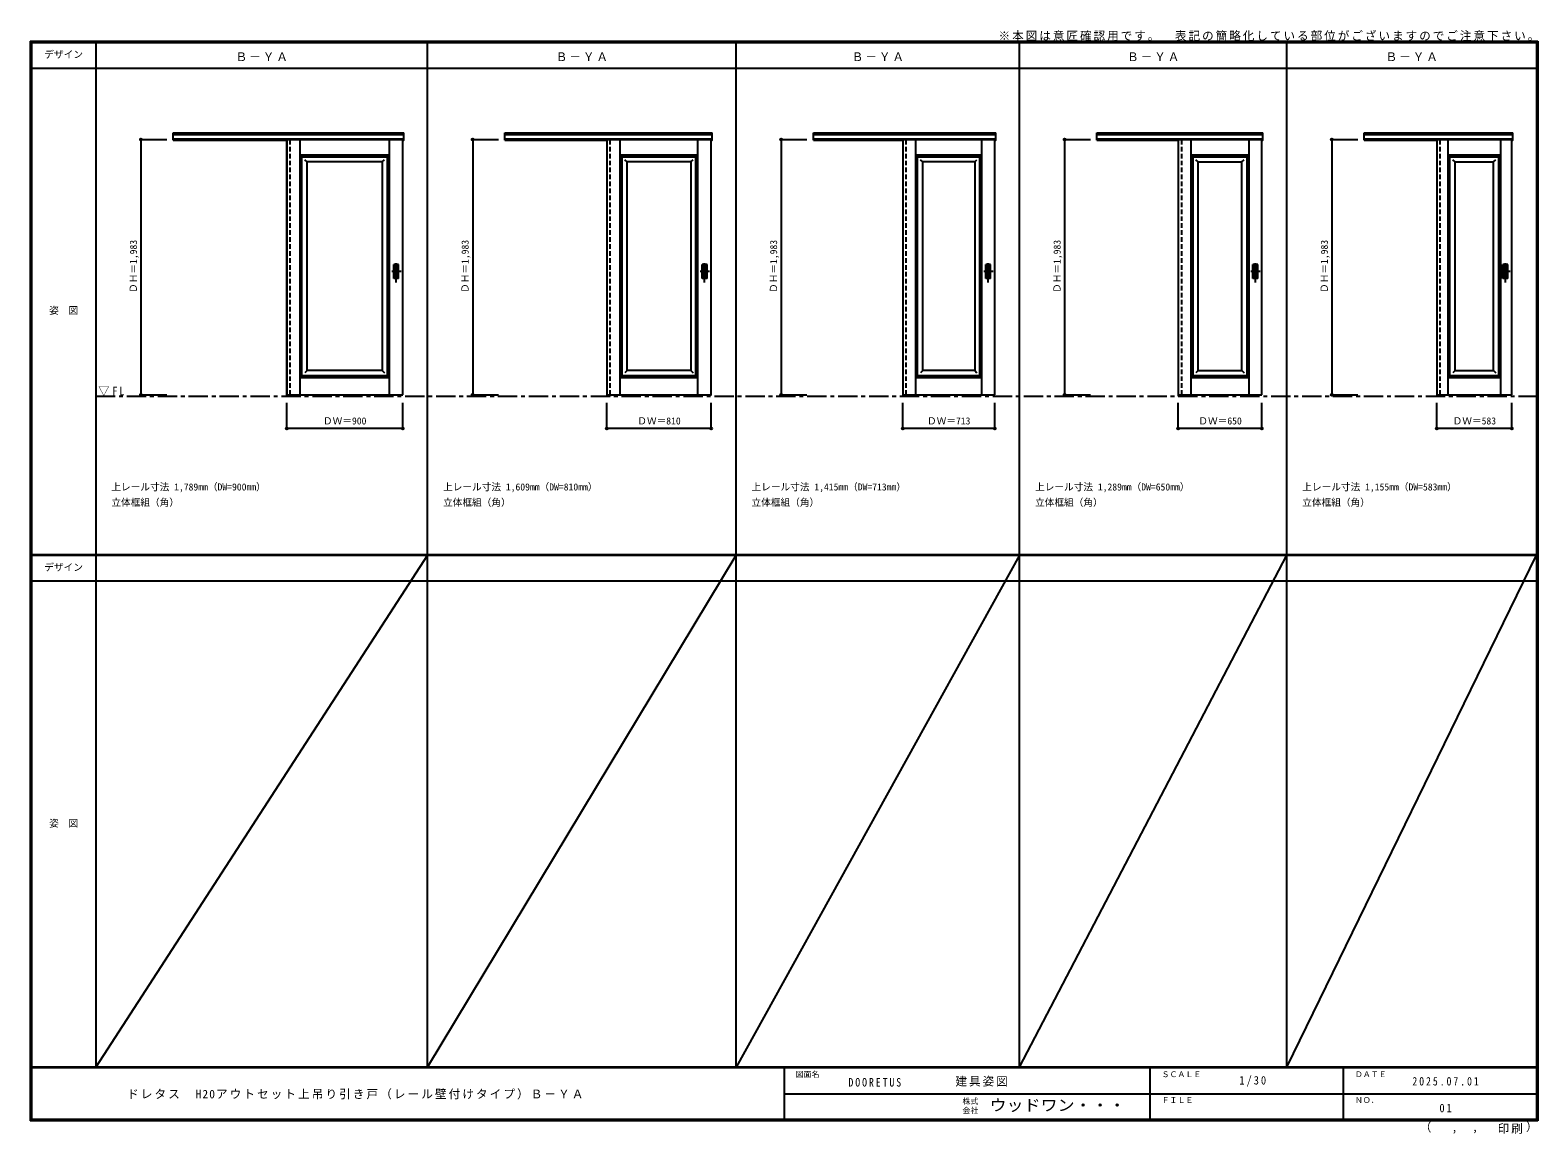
# Model space of a CAD drawing. Units: millimetres, scale not verified. Extents: x -6000 to 5700, y -4307 to 4260.
import ezdxf
from ezdxf.enums import TextEntityAlignment as Align

# ---------------------------------------------------------------- set-up
doc = ezdxf.new("R2010")
doc.units = ezdxf.units.MM
doc.header["$LTSCALE"] = 30
doc.header["$PDMODE"] = 32
doc.header["$PDSIZE"] = 15
doc.linetypes.add('CHAIN1', pattern=[8, 5, -1, 1, -1])
doc.linetypes.add('DASHED1', pattern=[1.8, 1.2, -0.6])
for name, color, linetype in [('0-1_通り芯', 7, 'CHAIN1'), ('0-2_扉', 7, 'Continuous'), ('0-4_枠', 3, 'Continuous'), ('0-6_引手', 7, 'Continuous'), ('0-A_文字', 7, 'Continuous'), ('0-B_寸法', 7, 'Continuous'), ('F-1_枠', 6, 'Continuous'), ('F-A_文字', 7, 'Continuous')]:
    doc.layers.add(name, color=color, linetype=linetype)
doc.styles.add('ＭＳ ゴシック', font='')
doc.styles.get('ＭＳ ゴシック').set_extended_font_data('MS Gothic')

msp = doc.modelspace()

# ---------------------------------------------------------------- linework, layer by layer
at = {"layer": '0-1_通り芯'}
msp.add_line((-5490, 1420), (5690, 1420), dxfattribs=at)
at = {"layer": '0-2_扉'}
for p, q in [((-4009, 3412), (-4009, 1429)), ((-4009, 3412), (-3109, 3412)), ((-3905.5, 1429.62), (-3905.5, 3412)), ((-3212.5, 1429.62), (-3212.5, 3412)), ((-3109, 1429), (-3109, 3412)), ((-1525, 3412), (-1525, 1429)), ((-1525, 3412), (-715, 3412)), ((-1421.5, 1429), (-1421.5, 3412)), ((-818.5, 1429), (-818.5, 3412)), ((772, 3412), (772, 1429)), ((772, 3412), (1485, 3412)), ((872, 1429), (872, 3412)), ((1385, 1429), (1385, 3412)), ((1485, 1429), (1485, 3412)), ((2909, 3412), (2909, 1429)), ((2909, 3412), (3559, 3412)), ((3009, 1429), (3009, 3412)), ((3459, 1429), (3459, 3412)), ((3559, 1429), (3559, 3412)), ((4916, 3412), (4916, 1429)), ((4916, 3412), (5499, 3412)), ((5003, 1429), (5003, 3412)), ((5412, 1429), (5412, 3412)), ((5499, 1429), (5499, 3412)), ((-3905.5, 3292), (-3890.5, 3277)), ((-3890.5, 2374.05), (-3890.5, 3277)), ((-3890.5, 3277), (-3227.5, 3277)), ((-3227.5, 1579), (-3227.5, 3277)), ((-1421.5, 3292), (-1406.5, 3277)), ((-1406.5, 2363.24), (-1406.5, 3277)), ((-1406.5, 3277), (-833.5, 3277)), ((-833.5, 1579), (-833.5, 3277)), ((872, 3292), (887, 3277)), ((872, 3292), (1168.5, 3292)), ((1168.5, 3292), (1385, 3292)), ((1385, 3292), (1370, 3277)), ((1370, 1579), (1370, 3277)), ((3009, 3292), (3024, 3277)), ((3024, 2375.69), (3024, 3277)), ((3024, 3277), (3444, 3277)), ((3444, 1579), (3444, 3277)), ((5003, 3292), (5412, 3292)), ((5018, 2232), (5018, 3277)), ((5412, 3292), (5397, 3277)), ((5397, 1579), (5397, 3277)), ((-3850.5, 3237), (-3868.18, 3254.68)), ((-3267.5, 3237), (-3850.54, 3237)), ((-3850.54, 1619), (-3850.54, 3237)), ((-3267.5, 3237), (-3249.82, 3254.68)), ((-3267.5, 3237), (-3267.5, 1619)), ((-1366.46, 3237), (-1384.14, 3254.68)), ((-873.5, 3237), (-1366.5, 3237)), ((-1366.5, 1619), (-1366.5, 3237)), ((-873.5, 3237), (-855.82, 3254.68)), ((-873.5, 3237), (-873.5, 1619)), ((927.04, 3237), (909.36, 3254.68)), ((927, 1619), (927, 3237)), ((1330, 3237), (927.04, 3237)), ((1330, 3237), (1347.68, 3254.68)), ((1330, 3237), (1330, 1619)), ((3064, 3237), (3046.32, 3254.68)), ((3064, 3237), (3404, 3237)), ((3064, 1619), (3064, 3237)), ((3404, 3237), (3421.68, 3254.68)), ((3404, 1619), (3404, 3237)), ((5058, 3237), (5040.32, 3254.68)), ((5058, 3237), (5357, 3237)), ((5058, 1619), (5058, 3237)), ((5357, 3237), (5374.68, 3254.68)), ((5357, 1619), (5357, 3237)), ((-3890.31, 3094), (-3890.5, 3094)), ((-1406.31, 3094), (-1406.5, 3094)), ((887.19, 3094), (887, 3094)), ((3024.19, 3094), (3024, 3094)), ((5018.19, 3094), (5018, 3094)), ((-3890.5, 1579), (-3890.5, 2374.05)), ((-1406.5, 1579), (-1406.5, 2374.05)), ((887, 1579), (887, 2374.52)), ((3024, 1579), (3024, 2375.69)), ((5018, 1579), (5018, 2375.69)), ((-3890.5, 1579), (-3905.5, 1564)), ((-3905.5, 1564), (-3212.5, 1564)), ((-3890.5, 1579), (-3227.5, 1579)), ((-3850.54, 1619), (-3868.21, 1601.32)), ((-3850.54, 1619), (-3850.54, 1620.43)), ((-3267.5, 1619), (-3850.54, 1619)), ((-3267.5, 1619), (-3249.82, 1601.32)), ((-3227.5, 1579), (-3212.5, 1564)), ((-1406.5, 1579), (-1421.5, 1564)), ((-1421.5, 1564), (-818.5, 1564)), ((-1366.5, 1619), (-1384.18, 1601.32)), ((-1366.5, 1619), (-1366.5, 1620.43)), ((-873.5, 1619), (-1366.5, 1619)), ((-873.5, 1619), (-855.82, 1601.32)), ((887, 1579), (872, 1564)), ((872, 1564), (1166, 1564)), ((887, 1579), (1370, 1579)), ((927, 1619), (909.32, 1601.32)), ((927, 1619), (927, 1620.43)), ((1330, 1619), (927, 1619)), ((1166, 1564), (1385, 1564)), ((1330, 1619), (1347.68, 1601.32)), ((1370, 1579), (1385, 1564)), ((3024, 1579), (3009, 1564)), ((3009, 1564), (3459, 1564)), ((3064, 1619), (3046.32, 1601.32)), ((3064, 1619), (3404, 1619)), ((3404, 1619), (3421.68, 1601.32)), ((5018, 1579), (5003, 1564)), ((5003, 1564), (5412, 1564)), ((5058, 1619), (5040.32, 1601.32)), ((5058, 1619), (5357, 1619)), ((5357, 1619), (5374.68, 1601.32)), ((-4009, 1429), (-3109, 1429)), ((772, 1429), (1485, 1429)), ((2909, 1429), (3559, 1429)), ((4916, 1429), (5499, 1429))]:
    msp.add_line(p, q, dxfattribs=at)
for points in [[(-1525, 1429), (-715, 1429), (-715, 3412)], [(-3905.5, 3292), (-3212.5, 3292), (-3227.5, 3277)], [(-1421.5, 3292), (-818.5, 3292), (-833.5, 3277)], [(887, 2374.52), (887, 3277), (1370, 3277)], [(3009, 3292), (3459, 3292), (3444, 3277)], [(5003, 3292), (5018, 3277), (5397, 3277)], [(-1406.5, 1579), (-833.5, 1579), (-818.5, 1564)], [(3024, 1579), (3444, 1579), (3459, 1564)], [(5018, 1579), (5397, 1579), (5412, 1564)]]:
    msp.add_lwpolyline(points, dxfattribs=at)
at = {"layer": '0-4_枠'}
for p, q in [((-4890, 3462), (-3101, 3462)), ((-4890, 3405), (-4890, 3462)), ((-4890, 3449), (-3101, 3449)), ((-4890, 3417), (-3101, 3417)), ((-4890, 3405), (-4009, 3405)), ((-4010, 3417), (-4010, 1420)), ((-3982, 3412), (-3982, 3417)), ((-2316, 3462), (-707, 3462)), ((-2316, 3405), (-2316, 3462)), ((-2316, 3449), (-707, 3449)), ((-2316, 3417), (-707, 3417)), ((-2316, 3405), (-1525, 3405)), ((-1526, 3417), (-1526, 1420)), ((-1498, 3412), (-1498, 3417)), ((78, 3462), (1493, 3462)), ((78, 3405), (78, 3462)), ((78, 3449), (1493, 3449)), ((78, 3417), (1493, 3417)), ((78, 3405), (772, 3405)), ((771, 3417), (771, 1420)), ((799, 3412), (799, 3417)), ((2278, 3462), (3567, 3462)), ((2278, 3405), (2278, 3462)), ((2278, 3449), (3567, 3449)), ((2278, 3417), (3567, 3417)), ((2278, 3405), (2909, 3405)), ((2908, 3417), (2908, 1420)), ((2936, 3412), (2936, 3417)), ((4352, 3462), (5507, 3462)), ((4352, 3405), (4352, 3462)), ((4352, 3449), (5507, 3449)), ((4352, 3417), (5507, 3417)), ((4352, 3405), (4916, 3405)), ((4915, 3417), (4915, 1420)), ((4943, 3412), (4943, 3417)), ((-4010, 1420), (-3982, 1420)), ((-3982, 1429), (-3982, 1420)), ((-1526, 1420), (-1498, 1420)), ((-1498, 1429), (-1498, 1420)), ((771, 1420), (799, 1420)), ((799, 1429), (799, 1420)), ((2908, 1420), (2936, 1420)), ((2936, 1429), (2936, 1420)), ((4915, 1420), (4943, 1420)), ((4943, 1429), (4943, 1420))]:
    msp.add_line(p, q, dxfattribs=at)
at = {"layer": '0-4_枠', "color": 4, "linetype": 'DASHED1'}
for p, q in [((-3982, 1429), (-3982, 3412)), ((-1498, 1429), (-1498, 3412)), ((799, 1429), (799, 3412)), ((2936, 1429), (2936, 3412)), ((4943, 1429), (4943, 3412))]:
    msp.add_line(p, q, dxfattribs=at)
at = {"layer": '0-4_枠'}
for points in [[(-3109, 3405), (-3101, 3405), (-3101, 3462)], [(-715, 3405), (-707, 3405), (-707, 3462)], [(1485, 3405), (1493, 3405), (1493, 3462)], [(3559, 3405), (3567, 3405), (3567, 3462)], [(5499, 3405), (5507, 3405), (5507, 3462)]]:
    msp.add_lwpolyline(points, dxfattribs=at)
at = {"layer": '0-6_引手', "linetype": 'CHAIN1'}
for p, q in [((-3160, 2301.27), (-3160, 2472.12)), ((-766, 2301.27), (-766, 2472.12)), ((1434, 2301.27), (1434, 2472.12)), ((3508, 2301.27), (3508, 2472.12)), ((3508, 2301.27), (3508, 2472.12)), ((5448, 2301.27), (5448, 2472.12)), ((5448, 2301.27), (5448, 2472.12)), ((-3121.93, 2386.5), (-3194.44, 2386.5)), ((-727.93, 2386.5), (-800.44, 2386.5)), ((1472.07, 2386.5), (1399.56, 2386.5)), ((3546.07, 2386.5), (3473.56, 2386.5)), ((3546.07, 2386.5), (3473.56, 2386.5)), ((5486.07, 2386.5), (5413.56, 2386.5)), ((5486.07, 2386.5), (5413.56, 2386.5))]:
    msp.add_line(p, q, dxfattribs=at)
at = {"layer": '0-6_引手'}
for p, q in [((-3141, 2441.5), (-3179, 2441.5)), ((-3179, 2331.5), (-3179, 2441.5)), ((-3147.5, 2425.5), (-3172.5, 2425.5)), ((-3172.5, 2347.5), (-3172.5, 2425.5)), ((-3147.5, 2347.5), (-3172.5, 2347.5)), ((-3147.5, 2347.5), (-3147.5, 2425.5)), ((-3141, 2331.5), (-3141, 2441.5)), ((-747, 2441.5), (-785, 2441.5)), ((-785, 2331.5), (-785, 2441.5)), ((-753.5, 2425.5), (-778.5, 2425.5)), ((-778.5, 2347.5), (-778.5, 2425.5)), ((-753.5, 2347.5), (-778.5, 2347.5)), ((-753.5, 2347.5), (-753.5, 2425.5)), ((-747, 2331.5), (-747, 2441.5)), ((1453, 2441.5), (1415, 2441.5)), ((1415, 2331.5), (1415, 2441.5)), ((1446.5, 2425.5), (1421.5, 2425.5)), ((1421.5, 2347.5), (1421.5, 2425.5)), ((1446.5, 2347.5), (1421.5, 2347.5)), ((1446.5, 2347.5), (1446.5, 2425.5)), ((1453, 2331.5), (1453, 2441.5)), ((3527, 2441.5), (3489, 2441.5)), ((3489, 2331.5), (3489, 2441.5)), ((3527, 2441.5), (3489, 2441.5)), ((3489, 2331.5), (3489, 2441.5)), ((3520.5, 2425.5), (3495.5, 2425.5)), ((3495.5, 2347.5), (3495.5, 2425.5)), ((3520.5, 2425.5), (3495.5, 2425.5)), ((3495.5, 2347.5), (3495.5, 2425.5)), ((3520.5, 2347.5), (3495.5, 2347.5)), ((3520.5, 2347.5), (3495.5, 2347.5)), ((3520.5, 2347.5), (3520.5, 2425.5)), ((3520.5, 2347.5), (3520.5, 2425.5)), ((3527, 2331.5), (3527, 2441.5)), ((3527, 2331.5), (3527, 2441.5)), ((5467, 2441.5), (5429, 2441.5)), ((5429, 2331.5), (5429, 2441.5)), ((5467, 2441.5), (5429, 2441.5)), ((5429, 2331.5), (5429, 2441.5)), ((5460.5, 2425.5), (5435.5, 2425.5)), ((5435.5, 2347.5), (5435.5, 2425.5)), ((5460.5, 2425.5), (5435.5, 2425.5)), ((5435.5, 2347.5), (5435.5, 2425.5)), ((5460.5, 2347.5), (5435.5, 2347.5)), ((5460.5, 2347.5), (5435.5, 2347.5)), ((5460.5, 2347.5), (5460.5, 2425.5)), ((5460.5, 2347.5), (5460.5, 2425.5)), ((5467, 2331.5), (5467, 2441.5)), ((5467, 2331.5), (5467, 2441.5)), ((-3141, 2331.5), (-3179, 2331.5)), ((-747, 2331.5), (-785, 2331.5)), ((1453, 2331.5), (1415, 2331.5)), ((3527, 2331.5), (3489, 2331.5)), ((3527, 2331.5), (3489, 2331.5)), ((5467, 2331.5), (5429, 2331.5)), ((5467, 2331.5), (5429, 2331.5))]:
    msp.add_line(p, q, dxfattribs=at)
at = {"layer": '0-6_引手', "linetype": 'DASHED1'}
for p, q in [((-3176, 2335.5), (-3176, 2437.5)), ((-782, 2335.5), (-782, 2437.5)), ((1418, 2335.5), (1418, 2437.5)), ((3492, 2335.5), (3492, 2437.5)), ((3492, 2335.5), (3492, 2437.5)), ((5432, 2335.5), (5432, 2437.5)), ((5432, 2335.5), (5432, 2437.5)), ((-3144, 2335.5), (-3176, 2335.5)), ((-750, 2335.5), (-782, 2335.5)), ((1450, 2335.5), (1418, 2335.5)), ((3524, 2335.5), (3492, 2335.5)), ((3524, 2335.5), (3492, 2335.5)), ((5464, 2335.5), (5432, 2335.5)), ((5464, 2335.5), (5432, 2335.5))]:
    msp.add_line(p, q, dxfattribs=at)
for points in [[(-3144, 2335.5), (-3144, 2437.5), (-3176, 2437.5)], [(-750, 2335.5), (-750, 2437.5), (-782, 2437.5)], [(1450, 2335.5), (1450, 2437.5), (1418, 2437.5)], [(3524, 2335.5), (3524, 2437.5), (3492, 2437.5)], [(3524, 2335.5), (3524, 2437.5), (3492, 2437.5)], [(5464, 2335.5), (5464, 2437.5), (5432, 2437.5)], [(5464, 2335.5), (5464, 2437.5), (5432, 2437.5)]]:
    msp.add_lwpolyline(points, dxfattribs=at)
at = {"layer": '0-B_寸法', "color": 4}
for p, q in [((-5140, 3412), (-5140, 1429)), ((-5140, 3412), (-4940, 3412)), ((-2566, 3412), (-2566, 1429)), ((-2566, 3412), (-2366, 3412)), ((-172, 3412), (-172, 1429)), ((-172, 3412), (28, 3412)), ((2028, 3412), (2028, 1429)), ((2028, 3412), (2228, 3412)), ((4102, 3412), (4102, 1429)), ((4102, 3412), (4302, 3412)), ((-5140, 1429), (-4940, 1429)), ((-2566, 1429), (-2366, 1429)), ((-172, 1429), (28, 1429)), ((2028, 1429), (2228, 1429)), ((4102, 1429), (4302, 1429)), ((-4009, 1168), (-4009, 1368)), ((-3109, 1168), (-3109, 1368)), ((-1525, 1168), (-1525, 1368)), ((-715, 1168), (-715, 1368)), ((1485, 1168), (1485, 1368)), ((2909, 1168), (2909, 1368)), ((3559, 1168), (3559, 1368)), ((4916, 1168), (4916, 1368)), ((5499, 1168), (5499, 1368)), ((-3109, 1168), (-4009, 1168)), ((-715, 1168), (-1525, 1168)), ((3559, 1168), (2909, 1168)), ((5499, 1168), (4916, 1168))]:
    msp.add_line(p, q, dxfattribs=at)
msp.add_lwpolyline([(1485, 1168), (772, 1168), (772, 1368)], dxfattribs=at)
at = {"layer": '0-B_寸法'}
for p in [(-5140, 3412), (-2566, 3412), (-172, 3412), (2028, 3412), (4102, 3412), (-5140, 1429), (-2566, 1429), (-172, 1429), (2028, 1429), (4102, 1429), (-4009, 1168), (-3109, 1168), (-1525, 1168), (-715, 1168), (772, 1168), (1485, 1168), (2909, 1168), (3559, 1168), (4916, 1168), (5499, 1168)]:
    msp.add_point(p, dxfattribs=at)
at = {"layer": 'F-1_枠'}
for p, q in [((-6000, 4175), (5700, 4175)), ((-6000, 4175), (-6000, -4205)), ((-6000, 4170), (5700, 4170)), ((-6000, 4165), (5700, 4165)), ((-5995, 4175), (-5995, -4205)), ((-5990, 4175), (-5990, -4205)), ((-5490, 4175), (-5490, -3790)), ((-2916, -3790), (-2916, 4175)), ((-522, -3790), (-522, 4175)), ((1678, -3790), (1678, 4175)), ((3752, -3790), (3752, 4175)), ((5690, 4175), (5690, -4205)), ((5695, 4175), (5695, -4205)), ((5700, 4175), (5700, -4205)), ((-6000, 3965), (5700, 3965)), ((-6000, 190.5), (5700, 190.5)), ((-6000, 187.5), (5700, 187.5)), ((-6000, 184.5), (5700, 184.5)), ((-6000, -15.5), (5700, -15.5)), ((5700, -3790), (-6000, -3790)), ((5700, -3795), (-6000, -3795)), ((-150, -3795), (-150, -4195)), ((2690, -3795), (2690, -4195)), ((4190, -3795), (4190, -4195)), ((-150, -3995), (5690, -3995.01)), ((5700, -4195), (-6000, -4195)), ((5700, -4200), (-6000, -4200)), ((5700, -4205), (-6000, -4205))]:
    msp.add_line(p, q, dxfattribs=at)
at = {"layer": 'F-A_文字'}
for p, q in [((-2916, 184.5), (-5490, -3790)), ((-2916, -3790), (-522, 184.5)), ((1678, 184.5), (-522, -3790)), ((1678, -3790), (3752, 184.5)), ((3752, -3790), (5690, 184.5))]:
    msp.add_line(p, q, dxfattribs=at)

# ---------------------------------------------------------------- texts
at = {"layer": '0-A_文字', "style": 'ＭＳ ゴシック'}
for s, p in [('上レール寸法 1,789mm（DW=900mm）', (-5370, 670.5)), ('上レール寸法 1,609mm（DW=810mm）', (-2796, 670.5)), ('上レール寸法 1,415mm（DW=713mm）', (-402, 670.5)), ('上レール寸法 1,289mm（DW=650mm）', (1798, 670.5)), ('上レール寸法 1,155mm（DW=583mm）', (3872, 670.5)), ('立体框組（角）', (-5370, 550.5)), ('立体框組（角）', (-2796, 550.5)), ('立体框組（角）', (-402, 550.5)), ('立体框組（角）', (1798, 550.5)), ('立体框組（角）', (3872, 550.5))]:
    msp.add_text(s, height=54.99, dxfattribs=at).set_placement(p, align=Align.BOTTOM_LEFT)
at = {"layer": '0-A_文字', "char_height": 65.98, "attachment_point": 7, "style": 'ＭＳ ゴシック'}
for s, insert in [('\\T1.17;※本図は意匠確認用です。\u3000表記の簡略化している部位がございますのでご注意下さい。', (1515, 4175)), ('\\T1.17;Ｂ－ＹＡ', (-4405.5, 4020)), ('\\T1.17;Ｂ－ＹＡ', (-1921.5, 4020)), ('\\T1.17;Ｂ－ＹＡ', (375.5, 4020)), ('\\T1.17;Ｂ－ＹＡ', (2512.5, 4020)), ('\\T1.17;Ｂ－ＹＡ', (4518.5, 4020)), ('\\T1.26;\\W0.95;▽FL', (-5471.25, 1420))]:
    msp.add_mtext(s, dxfattribs=dict(at, insert=insert))
at = {"layer": '0-B_寸法', "style": 'ＭＳ ゴシック'}
for p in [(-5155, 2220.25), (-2581, 2220.25), (-187, 2220.25), (2013, 2220.25), (4087, 2220.25)]:
    msp.add_text('ＤＨ＝1,983', height=54.99, rotation=90, dxfattribs=at).set_placement(p, align=Align.BOTTOM_LEFT)
for s, p in [('ＤＷ＝900', (-3727.75, 1183)), ('ＤＷ＝810', (-1288.75, 1183)), ('ＤＷ＝713', (959.75, 1183)), ('ＤＷ＝650', (3065.25, 1183)), ('ＤＷ＝583', (5038.75, 1183))]:
    msp.add_text(s, height=54.99, dxfattribs=at).set_placement(p, align=Align.BOTTOM_LEFT)
at = {"layer": 'F-A_文字', "style": 'ＭＳ ゴシック'}
for s, height, p in [('デザイン', 54.99, (-5890, 4027.5)), ('姿\u3000図', 54.99, (-5852.5, 2040.25)), ('デザイン', 54.99, (-5890, 47)), ('姿\u3000図', 54.99, (-5852.5, -1940.25)), ('図面名', 43.99, (-60, -3880)), ('ＳＣＡＬＥ', 43.99, (2780, -3880)), ('ＤＡＴＥ', 43.99, (4280, -3880)), ('株式', 43.99, (1235, -4089)), ('ＦＩＬＥ', 43.99, (2780, -4080)), ('ＮＯ．', 43.99, (4280, -4080)), ('会社', 43.99, (1235, -4161)), ('（', 65.98, (4784.03, -4308.31)), ('）', 65.98, (5608.4, -4304.13)), (',', 65.98, (5031.28, -4308.31)), (',', 65.98, (5190.2, -4305.53))]:
    msp.add_text(s, height=height, dxfattribs=at).set_placement(p, align=Align.BOTTOM_LEFT)
at = {"layer": 'F-A_文字', "style": 'ＭＳ ゴシック', "width": 1.1}
msp.add_text('ウッドワン・・・', height=87.98, dxfattribs=at).set_placement((1445, -4155), align=Align.BOTTOM_LEFT)
at = {"layer": 'F-A_文字', "char_height": 65.98, "attachment_point": 7, "style": 'ＭＳ ゴシック'}
for s, insert in [('\\T1.17;建具姿図', (1180.42, -3940)), ('\\T1.38;\\W0.9;1/30', (3383.75, -3940)), ('\\T1.18;ドレタス\u3000H20アウトセット上吊り引き戸（レール壁付けタイプ）Ｂ－ＹＡ', (-5247.55, -4040)), ('\\T1.39;\\W0.85;DOORETUS', (350, -3940.79)), ('\\T1.39;\\W0.85;2025.07.01', (4726.25, -3932.5)), ('\\T1.36;\\W0.9;01', (4936.25, -4140)), ('\\T1.17;印刷', (5388.15, -4306.92))]:
    msp.add_mtext(s, dxfattribs=dict(at, insert=insert))

doc.saveas('drawing.dxf')
